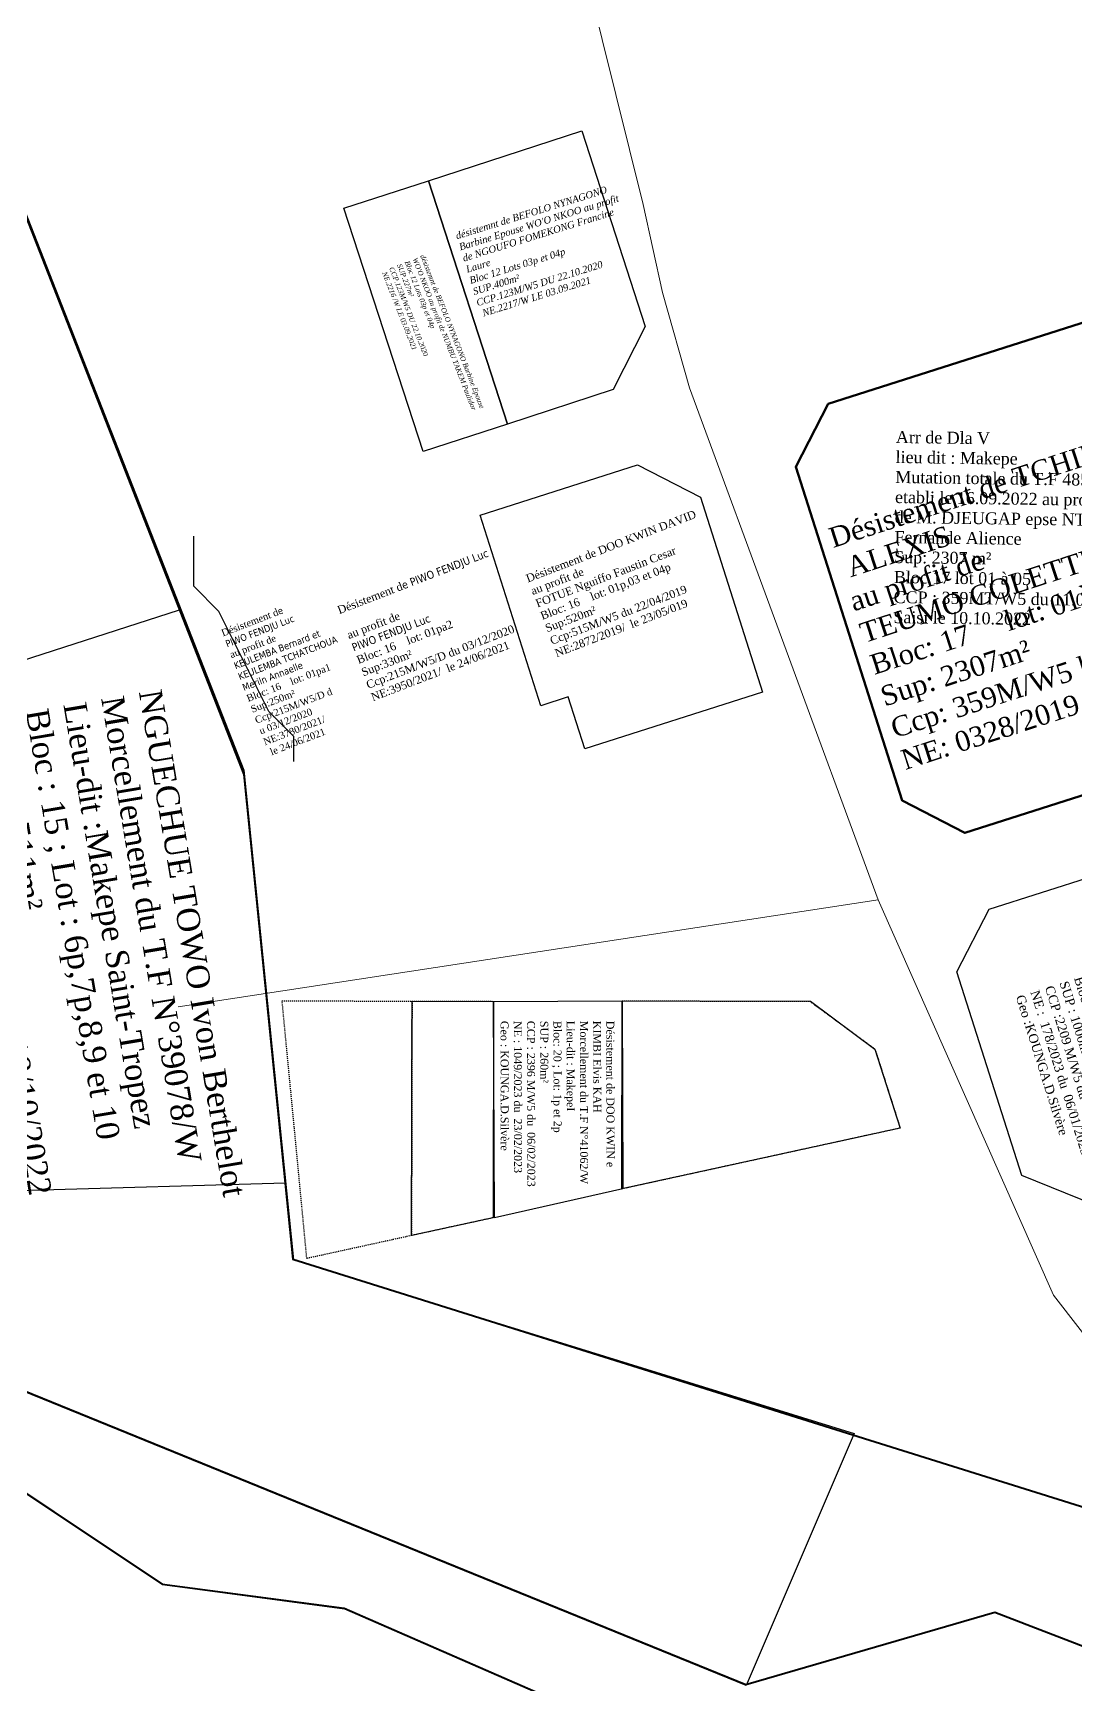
# Model space of a CAD drawing. Header units: millimetres. Extents: x 579832 to 917290, y 449831 to 1452191.
# Drawn here: x 581820 to 581924.3, y 450267.7 to 450432.8 of the extents above; entities that cross this region are included whole.
import ezdxf

# ---------------------------------------------------------------- set-up
doc = ezdxf.new("R2010")
doc.units = ezdxf.units.MM
doc.header["$LTSCALE"] = 10
doc.linetypes.add('DISCONTINU', pattern=[0.75, 0.5, -0.25])
for name, color, linetype, lineweight in [('00_DPP_TF MUTATION TOTALE', 6, 'Continuous', 50), ('00_DPP_TF Mutations Moungo', 6, 'Continuous', 50), ('MAJ APRES LE 13.01.2023', 222, 'Continuous', 30), ('Roads_others', 24, 'Continuous', 9)]:
    doc.layers.add(name, color=color, linetype=linetype, lineweight=lineweight)
for name, color, linetype in [('end maj 26 02 2021', 7, 'Continuous'), ('MAJ AOUT 2021', 7, 'Continuous'), ('MAJ SEP 2021', 7, 'Continuous')]:
    doc.layers.add(name, color=color, linetype=linetype)
doc.styles.add('Times 1.0', font='times.ttf', dxfattribs={"width": 0.99, "height": 1})
doc.styles.add('Times 1.5', font='times.ttf', dxfattribs={"width": 0.99, "height": 0.75})

msp = doc.modelspace()

# ---------------------------------------------------------------- linework, layer by layer
at = {"layer": '00_DPP_TF MUTATION TOTALE', "flags": 128}
msp.add_lwpolyline([(581954.64, 450413.3), (581946.96, 450382.87), (581955.53, 450366.35), (581913.22, 450352.85), (581906.93, 450356.09), (581896.3, 450389.44), (581899.54, 450395.72)], close=True, dxfattribs=at)
at = {"layer": 'end maj 26 02 2021', "color": 3, "linetype": 'ByBlock', "lineweight": 40, "ltscale": 0.0014, "flags": 128}
for points in [[(581451.29, 451043.33), (581524.63, 450916.41), (581561.06, 450781.23), (581632.4, 450726.36), (581952.28, 450717.61), (581922.59, 450679.11), (581825.03, 450675.04), (581805.99, 450548.93), (581767.85, 450536.53), (581767.85, 450536.53), (581776.52, 450523.88), (581841.1, 450358.67), (581846.01, 450310.24), (581846.01, 450310.24), (581902.02, 450292.69), (581973.62, 450270.27)], [(581972.49, 450253.28), (581916.21, 450274.92), (581891.3, 450267.7), (581818.08, 450297.48), (581777.79, 450306.91), (581770.41, 450300.85), (581811.23, 450292.22), (581832.93, 450277.77), (581851.14, 450275.36), (581874.44, 450265.2), (581890.24, 450253.7), (581915.15, 450260.92), (581971.55, 450239.23)]]:
    msp.add_lwpolyline(points, dxfattribs=at)
at = {"layer": 'end maj 26 02 2021', "color": 1, "linetype": 'ByBlock', "lineweight": -3, "ltscale": 0.0014, "flags": 128}
for points in [[(581451.29, 451043.33), (581524.63, 450916.41), (581561.06, 450781.23), (581632.4, 450726.36), (581952.28, 450717.61), (581922.59, 450679.11), (581825.03, 450675.04), (581805.99, 450548.93), (581767.85, 450536.53), (581767.85, 450536.53), (581776.52, 450523.88), (581841.1, 450358.67), (581846.01, 450310.24), (581846.01, 450310.24), (581902.02, 450292.69), (581973.62, 450270.27)], [(581451.29, 451043.33), (581524.63, 450916.41), (581561.06, 450781.23), (581632.4, 450726.36), (581952.28, 450717.61), (581922.59, 450679.11), (581825.03, 450675.04), (581805.99, 450548.93), (581767.85, 450536.53), (581767.85, 450536.53), (581776.52, 450523.88), (581841.1, 450358.67), (581846.01, 450310.24), (581846.01, 450310.24), (581902.02, 450292.69), (581973.62, 450270.27)], [(581825.08, 450674.97), (581806.04, 450548.86), (581767.9, 450536.46), (581776.56, 450523.81), (581841.09, 450359.12), (581846.06, 450310.17), (581902.14, 450292.82), (581891.34, 450267.64), (581818.13, 450297.41), (581777.84, 450306.84), (581770.45, 450300.79), (581811.28, 450292.15), (581832.97, 450277.71), (581851.18, 450275.3), (581874.48, 450265.13), (581890.28, 450253.63), (581915.19, 450260.85), (581939.36, 450251.56)], [(581825.08, 450674.97), (581806.04, 450548.86), (581767.9, 450536.46), (581776.56, 450523.81), (581841.09, 450359.12), (581846.06, 450310.17), (581902.14, 450292.82), (581891.34, 450267.64), (581818.13, 450297.41), (581777.84, 450306.84), (581770.45, 450300.79), (581811.28, 450292.15), (581832.97, 450277.71), (581851.18, 450275.3), (581874.48, 450265.13), (581890.28, 450253.63), (581915.19, 450260.85), (581939.36, 450251.56)], [(581972.49, 450253.28), (581916.21, 450274.92), (581891.3, 450267.7), (581818.08, 450297.48), (581777.79, 450306.91), (581770.41, 450300.85), (581811.23, 450292.22), (581832.93, 450277.77), (581851.14, 450275.36), (581874.44, 450265.2), (581890.24, 450253.7), (581915.15, 450260.92), (581971.55, 450239.23)], [(581972.49, 450253.28), (581916.21, 450274.92), (581891.3, 450267.7), (581818.08, 450297.48), (581777.79, 450306.91), (581770.41, 450300.85), (581811.23, 450292.22), (581832.93, 450277.77), (581851.14, 450275.36), (581874.44, 450265.2), (581890.24, 450253.7), (581915.15, 450260.92), (581971.55, 450239.23)]]:
    msp.add_lwpolyline(points, dxfattribs=at)
at = {"layer": 'end maj 26 02 2021', "color": 150}
for points in [[(581954.64, 450413.3), (581946.96, 450382.87), (581955.53, 450366.35), (581913.22, 450352.85), (581906.93, 450356.09), (581896.3, 450389.44), (581899.54, 450395.72)], [(581954.64, 450413.3), (581946.96, 450382.87), (581955.53, 450366.35), (581913.22, 450352.85), (581906.93, 450356.09), (581896.3, 450389.44), (581899.54, 450395.72)], [(581880.48, 450389.64), (581886.77, 450386.4), (581892.98, 450366.92), (581875.21, 450361.25), (581873.55, 450366.44), (581870.8, 450365.56), (581864.72, 450384.61)], [(581880.48, 450389.64), (581886.77, 450386.4), (581892.98, 450366.92), (581875.21, 450361.25), (581873.55, 450366.44), (581870.8, 450365.56), (581864.72, 450384.61)], [(581857.92, 450336.03), (581866.08, 450336.01), (581866.04, 450314.38), (581857.86, 450312.6)], [(581857.92, 450336.03), (581866.08, 450336.01), (581866.04, 450314.38), (581857.86, 450312.6)], [(581857.92, 450336.03), (581866.08, 450336.01), (581866.04, 450314.38), (581857.86, 450312.6)], [(581857.92, 450336.03), (581866.08, 450336.01), (581866.04, 450314.38), (581857.86, 450312.6)], [(581878.95, 450336.06), (581897.77, 450336.02), (581904.22, 450331.24), (581906.74, 450323.34), (581878.91, 450317.27)], [(581878.95, 450336.06), (581897.77, 450336.02), (581904.22, 450331.24), (581906.74, 450323.34), (581878.91, 450317.27)], [(581878.95, 450336.06), (581897.77, 450336.02), (581904.22, 450331.24), (581906.74, 450323.34), (581878.91, 450317.27)], [(581878.95, 450336.06), (581897.77, 450336.02), (581904.22, 450331.24), (581906.74, 450323.34), (581878.91, 450317.27)]]:
    msp.add_lwpolyline(points, close=True, dxfattribs=at)
at = {"layer": 'end maj 26 02 2021', "flags": 128}
msp.add_lwpolyline([(581846.11, 450359.99), (581846.11, 450362.49), (581843.61, 450364.99), (581841.11, 450369.99), (581838.61, 450374.99), (581836.11, 450377.49), (581836.11, 450379.99), (581836.11, 450382.49)], dxfattribs=at)
msp.add_lwpolyline([(581846.11, 450359.99), (581846.11, 450362.49), (581843.61, 450364.99), (581841.11, 450369.99), (581838.61, 450374.99), (581836.11, 450377.49), (581836.11, 450379.99), (581836.11, 450382.49)], dxfattribs=at)
at = {"layer": 'end maj 26 02 2021', "color": 7, "linetype": 'DISCONTINU', "ltscale": 0.0014}
for points in [[(581857.92, 450336.03), (581857.87, 450312.6), (581847.4, 450310.31), (581844.93, 450336.06)], [(581866.08, 450336.01), (581866.04, 450314.38), (581857.87, 450312.6), (581857.92, 450336.03)], [(581897.7, 450336.02), (581904.22, 450331.24), (581906.74, 450323.34), (581878.91, 450317.26), (581878.95, 450336.06)]]:
    msp.add_lwpolyline(points, close=True, dxfattribs=at)
at = {"layer": 'MAJ AOUT 2021', "color": 150, "lineweight": -3, "flags": 128}
msp.add_lwpolyline([(581874.89, 450423.02), (581881.25, 450403.45), (581878.04, 450397.15), (581867.46, 450393.7), (581859.55, 450418.03)], close=True, dxfattribs=at)
msp.add_lwpolyline([(581874.89, 450423.02), (581881.25, 450403.45), (581878.04, 450397.15), (581867.46, 450393.7), (581859.55, 450418.03)], close=True, dxfattribs=at)
at = {"layer": 'MAJ APRES LE 13.01.2023', "flags": 128}
for points in [[(581834.65, 450375.13), (581841.09, 450359.12), (581845.28, 450317.83), (581794.24, 450316.37), (581794.17, 450336.66), (581797.83, 450336.66), (581797.86, 450363.27)], [(581936.57, 450351.9), (581951.39, 450305.46), (581918.9, 450318.59), (581912.41, 450338.95), (581915.65, 450345.23)], [(581936.57, 450351.9), (581951.39, 450305.46), (581918.9, 450318.59), (581912.41, 450338.95), (581915.65, 450345.23)]]:
    msp.add_lwpolyline(points, close=True, dxfattribs=at)
at = {"layer": 'MAJ APRES LE 13.01.2023', "color": 232, "lineweight": 30, "flags": 128}
msp.add_lwpolyline([(581878.95, 450336.06), (581879.01, 450317.27), (581866.16, 450314.38), (581866.08, 450336.01)], close=True, dxfattribs=at)
at = {"layer": 'MAJ SEP 2021', "color": 150, "linetype": 'ByBlock', "lineweight": -3, "ltscale": 0.0014, "flags": 128}
msp.add_lwpolyline([(581859.55, 450418.03), (581867.46, 450393.7), (581859.02, 450390.95), (581851.11, 450415.28)], close=True, dxfattribs=at)
msp.add_lwpolyline([(581859.55, 450418.03), (581867.46, 450393.7), (581859.02, 450390.95), (581851.11, 450415.28)], close=True, dxfattribs=at)
at = {"layer": 'Roads_others'}
msp.add_line((581904.53, 450346.17), (581834.54, 450335.45), dxfattribs=at)
msp.add_lwpolyline([(581859.13, 450503.77), (581881.02, 450415.66), (581882.96, 450406.86), (581885.66, 450397.33), (581904.53, 450346.17), (581922.06, 450306.64), (581927.65, 450299.47), (581935.39, 450293.71), (581978.32, 450270.2)], dxfattribs=at)

# ---------------------------------------------------------------- texts
at = {"layer": '00_DPP_TF Mutations Moungo', "insert": (581906.32, 450393.02), "char_height": 1.2, "width": 46.84, "attachment_point": 1, "rotation": 359.2057, "style": 'Times 1.0'}
msp.add_mtext('{\\fTimes New Roman|b0|i0|c186|p18;Arr de Dla V\\Plieu dit : Makepe \\PMutation totale du T.F 48586/W\\Petabli le 16.09.2022 au profit \\Pde M. DJEUGAP epse NTSAGUIM\\PFernande Alience\\PSup: 2307 m²\\PBloc 17 lot 01 à 05\\PCCP : 359MT/W5 du 11.01.2019\\PSaisi le 10.10.2022}', dxfattribs=at)
at = {"layer": 'end maj 26 02 2021', "attachment_point": 1}
for s, width, heights, insert, char_height, rotation in [('{\\fTimes New Roman|b0|i0|c0|p18;\\C1;Désistement de TCHINDA FOMATH \\P ALEXIS\\Pau profit de \\C256;\\PTEUMO COLETTE\\PBloc: 17     lot: 01à 05\\PSup: 2307m²\\PCcp: 359M/W5 le 11/01/2019\\PNE: 0328/2019   le 18/01/2019}', 233.8406, [77.76], (581899.41, 450383.22), 2, 18.0161), ('{\\fTimes New Roman|b0|i0|c0|p18;\\C1;Désistement de TCHINDA FOMATH \\P ALEXIS\\Pau profit de \\C256;\\PTEUMO COLETTE\\PBloc: 17     lot: 01à 05\\PSup: 2307m²\\PCcp: 359M/W5 le 11/01/2019\\PNE: 0328/2019   le 18/01/2019}', 233.8406, [77.76], (581899.41, 450383.22), 2, 18.0161), ('{\\fTimes New Roman|b0|i0|c0|p18;\\C1;Désistement de DOO KWIN DAVID\\Pau profit de\\C256;\\PFOTUE Nguiffo Faustin Cesar\\PBloc: 16    lot: 01p,03 et 04p\\PSup:520m²\\PCcp:515M/W5 du 22/04/2019\\PNE:2872/2019/  le 23/05/019}', 245.5199, [93.01], (581869.22, 450378.61), 0.8, 21.1024), ('{\\fTimes New Roman|b0|i0|c0|p18;\\C1;Désistement de DOO KWIN DAVID\\Pau profit de\\C256;\\PFOTUE Nguiffo Faustin Cesar\\PBloc: 16    lot: 01p,03 et 04p\\PSup:520m²\\PCcp:515M/W5 du 22/04/2019\\PNE:2872/2019/  le 23/05/019}', 245.5199, [93.01], (581869.22, 450378.61), 0.8, 21.1024), ('{\\fTimes New Roman|b0|i0|c0|p18;\\C1;Désistement d\\fTahoma|b0|i0|c0|p34;e PIWO FENDJU Luc\\P\\fTimes New Roman|b0|i0|c0|p18;\\Pau profit de\\C256;\\P\\fTahoma|b0|i0|c0|p34;PIWO FENDJU Luc\\P\\fTimes New Roman|b0|i0|c0|p18;Bloc: 16    lot: 01pa2\\PSup:330m²\\PCcp:215M/W5/D du 03/12/2020\\PNE:3950/2021/  le 24/06/2021}', 245.5199, [93.01], (581850.36, 450375.45), 0.8, 21.1024), ('{\\fTimes New Roman|b0|i0|c0|p18;\\C1;Désistement d\\fTahoma|b0|i0|c0|p34;e PIWO FENDJU Luc\\P\\fTimes New Roman|b0|i0|c0|p18;\\Pau profit de\\C256;\\P\\fTahoma|b0|i0|c0|p34;PIWO FENDJU Luc\\P\\fTimes New Roman|b0|i0|c0|p18;Bloc: 16    lot: 01pa2\\PSup:330m²\\PCcp:215M/W5/D du 03/12/2020\\PNE:3950/2021/  le 24/06/2021}', 245.5199, [93.01], (581850.36, 450375.45), 0.8, 21.1024), ('{\\fTimes New Roman|b0|i0|c0|p18;\\C1;Désistement d\\fTahoma|b0|i0|c0|p34;e \\PPIWO FENDJU Luc\\fTimes New Roman|b0|i0|c0|p18;\\Pau profit de\\C256;\\P\\fTahoma|b0|i0|c0|p34;KEULEMBA Bernard et \\PKEULEMBA TCHATCHOUA\\PMeriln Annaelle \\P\\fTimes New Roman|b0|i0|c0|p18;Bloc: 16    lot: 01pa1\\PSup:250m²\\PCcp:215M/W5/D d\\Pu 03/12/2020\\PNE:3780/2021/ \\P le 24/06/2021}', 245.5199, [93.01], (581838.76, 450373.12), 0.7, 21.1024), ('{\\fTimes New Roman|b0|i0|c0|p18;\\C1;Désistement d\\fTahoma|b0|i0|c0|p34;e \\PPIWO FENDJU Luc\\fTimes New Roman|b0|i0|c0|p18;\\Pau profit de\\C256;\\P\\fTahoma|b0|i0|c0|p34;KEULEMBA Bernard et \\PKEULEMBA TCHATCHOUA\\PMeriln Annaelle \\P\\fTimes New Roman|b0|i0|c0|p18;Bloc: 16    lot: 01pa1\\PSup:250m²\\PCcp:215M/W5/D d\\Pu 03/12/2020\\PNE:3780/2021/ \\P le 24/06/2021}', 245.5199, [93.01], (581838.76, 450373.12), 0.7, 21.1024)]:
    msp.add_mtext_dynamic_manual_height_columns(s, width=width, gutter_width=12.5, heights=heights, dxfattribs=dict(at, insert=insert, char_height=char_height, rotation=rotation))
at = {"layer": 'MAJ APRES LE 13.01.2023', "attachment_point": 1}
for s, insert, char_height, width, rotation in [('{\\fTimes New Roman|b0|i0|c0|p18;\\C7;NGUECHUE TOWO Ivon Berthelot\\C3;\\P\\C1;Morcellement du T.F N°39078/W     \\P\\C256;Lieu-dit :Makepe Saint-Tropez\\PBloc : 15 ; Lot : 6p,7p,8,9 et 10\\PSUP : 2511m²\\PCCP : 2098 M/W5 du  18/10/2022\\PNE : 5707/2023 du  01/06/2023\\P\\C1;Geo:SONE Eric}', (581832.85, 450367.32), 2.2949, 49.2639, 279.5269), ("{\\fTimes New Roman|b0|i0|c0|p18;TSOALA Bonaventure\\P\\C1;Morcellement du T.F N°41062/W\\Pétabli  23-12-2022 suivant demande \\Pde la Famille BON'EKOA MBANYA\\PR/P EKEKE KOTTO Louis Blaise\\PHervé et MBASSA ELIMBI Samuel\\P\\C256;Lieu-dit :Maképè I  \\PBloc: 21 ; Lot: 1,2p et 3p\\PSUP : 1000m²\\PCCP :2209 M/W5 du 05/ 12/2022\\PNE :  178/2023 du  06/01/2023\\P\\C1;Geo :KOUNGA.D.Silvère}", (581935.18, 450341.8), 0.9156, 68.4639, 287.4817), ("{\\fTimes New Roman|b0|i0|c0|p18;TSOALA Bonaventure\\P\\C1;Morcellement du T.F N°41062/W\\Pétabli  23-12-2022 suivant demande \\Pde la Famille BON'EKOA MBANYA\\PR/P EKEKE KOTTO Louis Blaise\\PHervé et MBASSA ELIMBI Samuel\\P\\C256;Lieu-dit :Maképè I  \\PBloc: 21 ; Lot: 1,2p et 3p\\PSUP : 1000m²\\PCCP :2209 M/W5 du 05/ 12/2022\\PNE :  178/2023 du  06/01/2023\\P\\C1;Geo :KOUNGA.D.Silvère}", (581935.18, 450341.8), 0.9156, 68.4639, 287.4817)]:
    msp.add_mtext(s, dxfattribs=dict(at, insert=insert, char_height=char_height, width=width, rotation=rotation))
at = {"layer": 'MAJ APRES LE 13.01.2023', "color": 232, "lineweight": 30, "insert": (581878.15, 450334.07), "char_height": 0.7933, "width": 18.0074, "attachment_point": 1, "rotation": 270.0844}
msp.add_mtext('{\\fTimes New Roman|b0|i0|c186|p18;\\C1;Désistement de DOO KWIN e\\C0;\\PKIMBI Elvis KAH\\P\\C1;Morcellement du T.F N°41062/W     \\P\\C7;Lieu-dit : MakepeI\\PBloc: 20 ; Lot: 1p et 2p\\PSUP : 260m²\\PCCP : 2396 M/W5 du  06/02/2023\\PNE : 1049/2023 du  23/02/2023\\P\\C1;Geo : KOUNGA.D.Silvère}', dxfattribs=at)
at = {"layer": 'MAJ SEP 2021', "linetype": 'ByBlock', "lineweight": -3, "ltscale": 0.0014, "width": 17.5191, "attachment_point": 1, "style": 'Times 1.5'}
for s, insert, char_height, rotation in [("{\\fTimes New Roman|b0|i1|c0|p18;\\C1;désistemnt de BEFOLO NYNAGONO Barbine Epouse WO'O NKOO au profit de\\C7; NGOUFO FOMEKONG Francine Laure\\PBloc 12 Lots 03p et 04p\\PSUP.400m²\\PCCP.123M/W5 DU 22.10.2020\\P NE.2217/W LE 03.09.2021}", (581862.2, 450412.84), 0.7, 17.1905), ("{\\fTimes New Roman|b0|i1|c0|p18;\\C1;désistemnt de BEFOLO NYNAGONO Barbine Epouse WO'O NKOO au profit de\\C7; NGOUFO FOMEKONG Francine Laure\\PBloc 12 Lots 03p et 04p\\PSUP.400m²\\PCCP.123M/W5 DU 22.10.2020\\P NE.2217/W LE 03.09.2021}", (581862.2, 450412.84), 0.7, 17.1905), ("{\\fTimes New Roman|b0|i1|c0|p18;\\C1;désistemnt de BEFOLO NYNAGONO Barbine Epouse WO'O NKOO au profit de\\C7; NUMBU TAKEM Paulidor Bloc 12 Lots 03p et 04p\\PSUP.227m²\\PCCP.123M/W5 DU 22.10.2020\\P NE.2216 /W LE 03.09.2021}", (581859.19, 450410.7), 0.5, 291.4497), ("{\\fTimes New Roman|b0|i1|c0|p18;\\C1;désistemnt de BEFOLO NYNAGONO Barbine Epouse WO'O NKOO au profit de\\C7; NUMBU TAKEM Paulidor Bloc 12 Lots 03p et 04p\\PSUP.227m²\\PCCP.123M/W5 DU 22.10.2020\\P NE.2216 /W LE 03.09.2021}", (581859.19, 450410.7), 0.5, 291.4497)]:
    msp.add_mtext(s, dxfattribs=dict(at, insert=insert, char_height=char_height, rotation=rotation))

doc.saveas('drawing.dxf')
